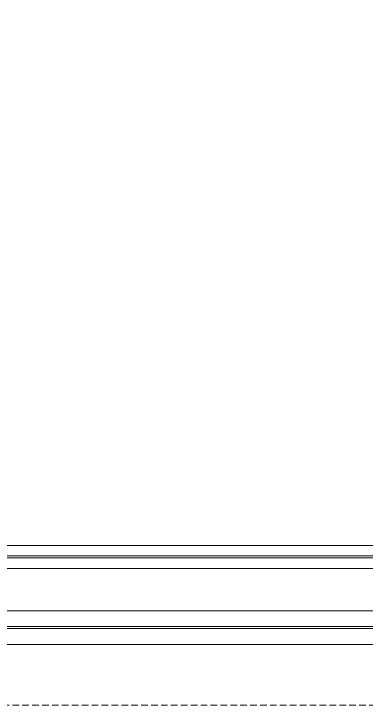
# Model space of a CAD drawing. Extents: x -1457 to 23780, y -2071 to 4205.
# Drawn here: x 13351.3 to 13364.64, y 320 to 346.19 of the extents above; entities that cross this region are included whole.
import ezdxf

# ---------------------------------------------------------------- set-up
doc = ezdxf.new("R2010")
doc.units = 0
doc.header["$MEASUREMENT"] = 0
doc.linetypes.add('HIDDEN', pattern=[0.375, 0.25, -0.125])
doc.layers.add('15', color=9, linetype='Continuous', lineweight=9)
doc.layers.add('M-TEFRIS2-015', color=129, linetype='Continuous', lineweight=9)

# ---------------------------------------------------------------- blocks, each defined once
blk = doc.blocks.new('*U222')
at = {"layer": '15'}
for p, q in [((1.469, -18.947), (95.171, -18.947)), ((1.469, -19.347), (95.171, -19.347)), ((1.469, -19.423), (95.171, -19.423)), ((1.469, -19.823), (95.171, -19.823)), ((1.469, -21.423), (95.171, -21.423)), ((1.469, -22.023), (95.171, -22.023)), ((1.469, -22.099), (95.171, -22.099)), ((1.469, -22.699), (95.171, -22.699))]:
    blk.add_line(p, q, dxfattribs=at)

msp = doc.modelspace()

# ---------------------------------------------------------------- linework, layer by layer
at = {"layer": 'M-TEFRIS2-015', "linetype": 'HIDDEN', "lineweight": 0}
msp.add_lwpolyline([(13047.5, 1124.027), (13047.5, 320), (15478.819, 320)], dxfattribs=at)

# ---------------------------------------------------------------- block references
msp.add_blockref('*U222', (13345.833, 345), dxfattribs=at)

doc.saveas('drawing.dxf')
